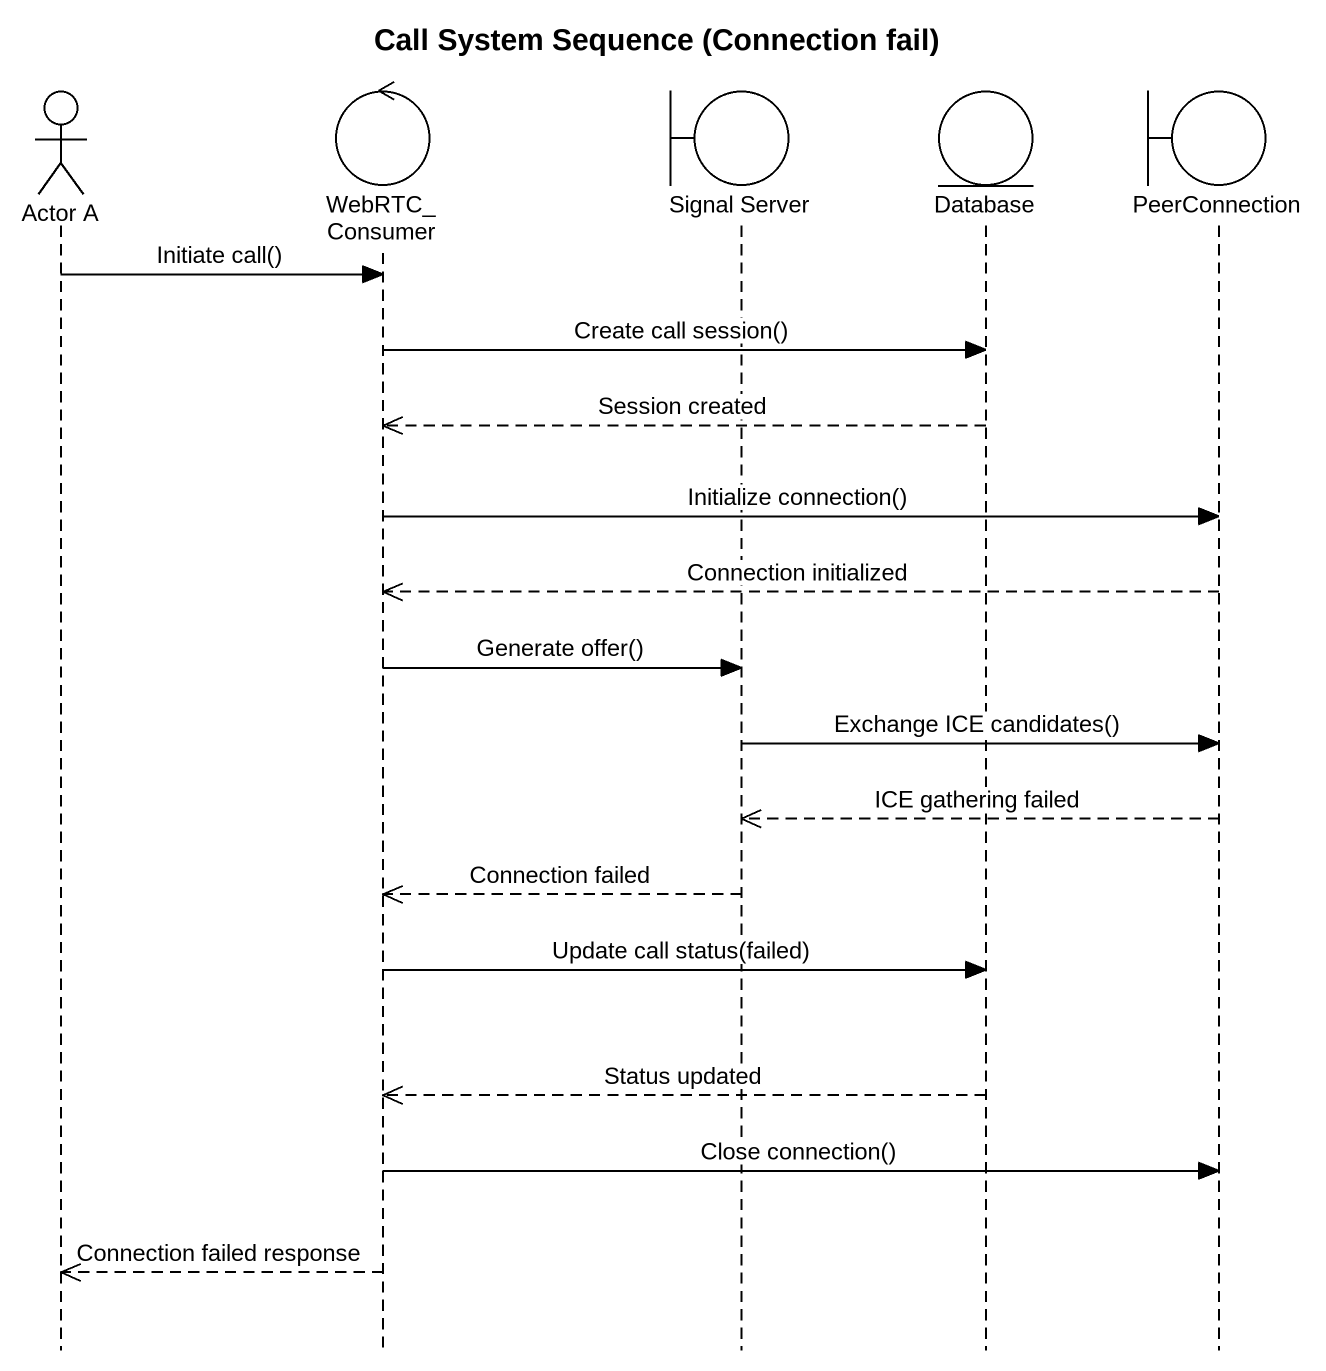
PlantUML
@startuml
title Call System Sequence (Connection fail)
hide footbox
actor "Actor A" as Actor_A
control WebRTC_Consumer
boundary "Signal Server" as Signal_Server
entity "Database" as Database_
boundary PeerConnection

Actor_A -> WebRTC_Consumer : Initiate call()
WebRTC_Consumer -> Database_ : Create call session()
Database_ -->> WebRTC_Consumer : Session created
WebRTC_Consumer -> PeerConnection : Initialize connection()
PeerConnection -->> WebRTC_Consumer : Connection initialized
WebRTC_Consumer -> Signal_Server : Generate offer()
Signal_Server -> PeerConnection : Exchange ICE candidates()
PeerConnection -->> Signal_Server : ICE gathering failed
Signal_Server -->> WebRTC_Consumer : Connection failed
WebRTC_Consumer -> Database_ : Update call status(failed)
Database_ -->> WebRTC_Consumer : Status updated
WebRTC_Consumer -> PeerConnection : Close connection()
WebRTC_Consumer -->> Actor_A : Connection failed response
@enduml
